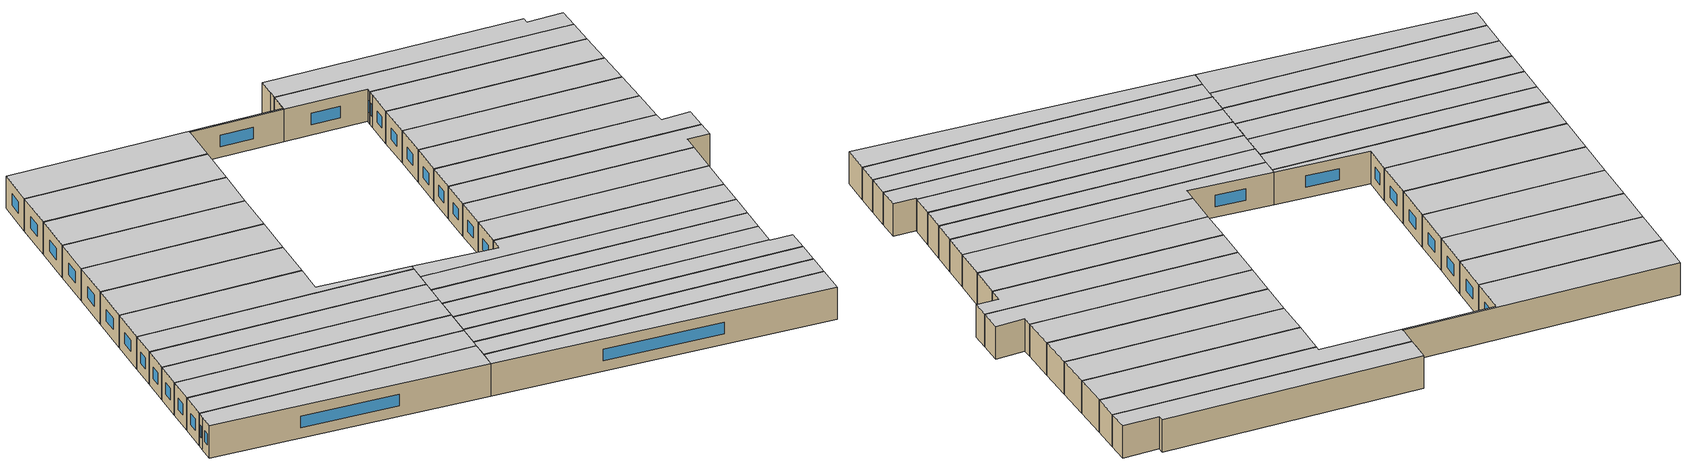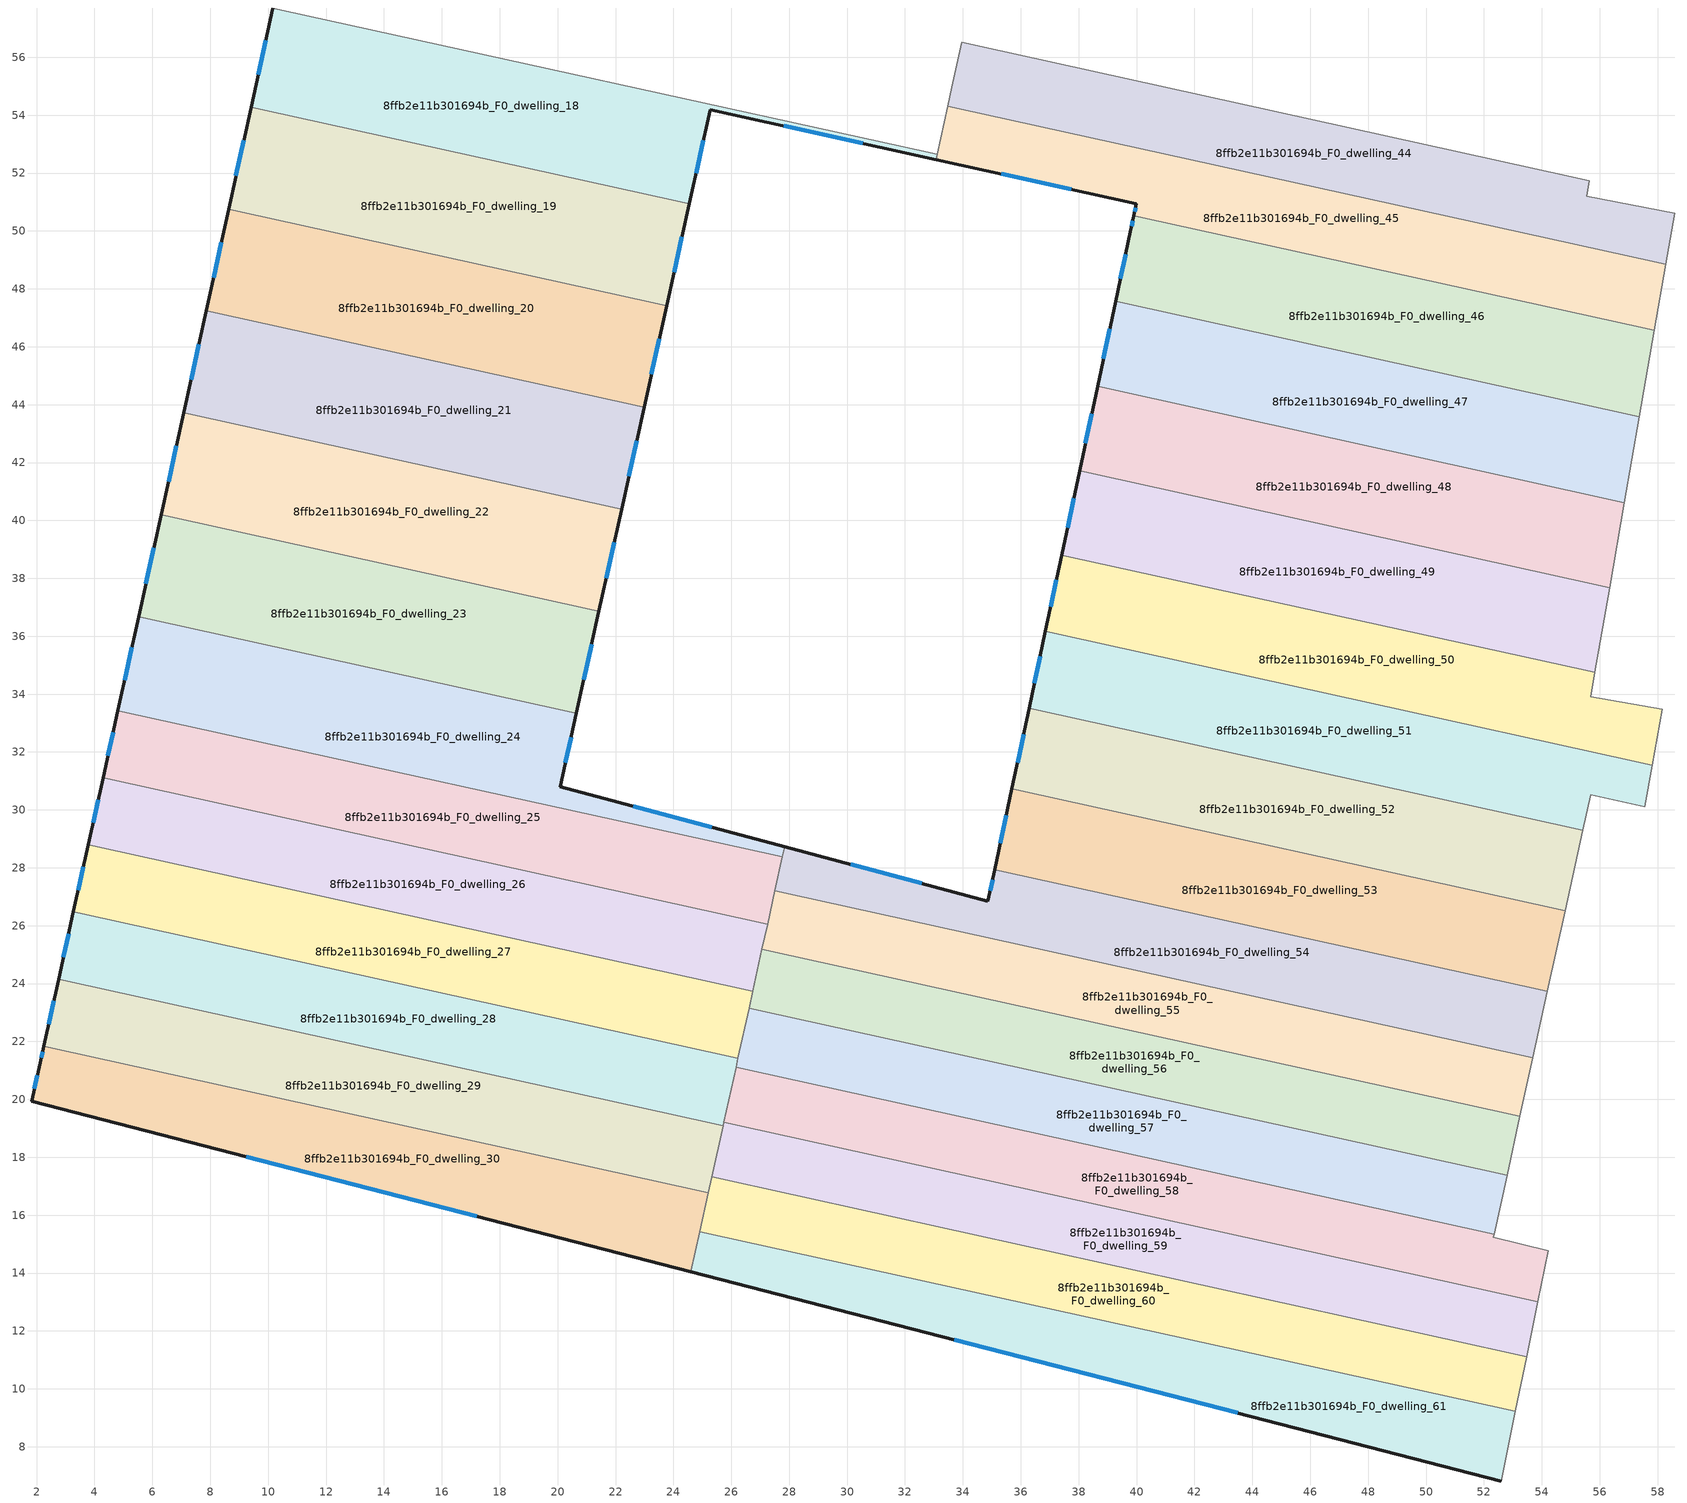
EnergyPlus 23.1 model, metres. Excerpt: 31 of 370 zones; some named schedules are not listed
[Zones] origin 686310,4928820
8ffb2e11b301694b_F0_dwelling_18
 floor ground (EU_floor_Construction): 33.11,52.65 33.07,52.47 25.27,54.2 24.55,50.94 9.41,54.28 10.17,57.7 z0
 wall outside (EU_wall_Construction): 24.55,50.94 25.27,54.2 33.07,52.47 / 10.17,57.7 9.41,54.28 z0:3
 wall to 8ffb2e11b301694b_F0_dwelling_19 (EU_wall_Construction): 9.41,54.28 24.55,50.94 z0:3
 wall to 8ffb2e11b301694b_F0_dwelling_17 (EU_wall_Construction): 33.11,52.65 10.17,57.7 z0:3
 wall to 8ffb2e11b301694b_F0_dwelling_45 (EU_wall_Construction): 33.07,52.47 33.11,52.65 z0:3
 window (EU_Window_Construction): 27.81,53.63 30.53,53.03 / 24.78,52 25.03,53.14 / 9.92,56.59 9.66,55.39 z0.98:2.02
 ceiling to 8ffb2e11b301694b_F1_dwelling_18 (EU_floor_Construction): 33.07,52.47 33.11,52.65 10.17,57.7 9.41,54.28 24.55,50.94 25.27,54.2 z3
8ffb2e11b301694b_F0_dwelling_19
 floor ground (EU_floor_Construction): 24.55,50.94 23.77,47.42 8.64,50.76 9.41,54.28 z0
 wall outside (EU_wall_Construction): 9.41,54.28 8.64,50.76 / 23.77,47.42 24.55,50.94 z0:3
 wall to 8ffb2e11b301694b_F0_dwelling_20 (EU_wall_Construction): 8.64,50.76 23.77,47.42 z0:3
 window (EU_Window_Construction): 9.16,53.13 8.89,51.9 / 24.02,48.57 24.29,49.8 z0.98:2.02
 ceiling to 8ffb2e11b301694b_F1_dwelling_19 (EU_floor_Construction): 23.77,47.42 24.55,50.94 9.41,54.28 8.64,50.76 z3
8ffb2e11b301694b_F0_dwelling_20
 floor ground (EU_floor_Construction): 23.77,47.42 22.99,43.9 7.86,47.24 8.64,50.76 z0
 wall outside (EU_wall_Construction): 8.64,50.76 7.86,47.24 / 22.99,43.9 23.77,47.42 z0:3
 wall to 8ffb2e11b301694b_F0_dwelling_21 (EU_wall_Construction): 7.86,47.24 22.99,43.9 z0:3
 window (EU_Window_Construction): 8.38,49.61 8.11,48.38 / 23.24,45.05 23.51,46.28 z0.98:2.02
 ceiling to 8ffb2e11b301694b_F1_dwelling_20 (EU_floor_Construction): 22.99,43.9 23.77,47.42 8.64,50.76 7.86,47.24 z3
8ffb2e11b301694b_F0_dwelling_21
 floor ground (EU_floor_Construction): 22.99,43.9 22.21,40.38 7.08,43.72 7.86,47.24 z0
 wall outside (EU_wall_Construction): 7.86,47.24 7.08,43.72 / 22.21,40.38 22.99,43.9 z0:3
 wall to 8ffb2e11b301694b_F0_dwelling_22 (EU_wall_Construction): 7.08,43.72 22.21,40.38 z0:3
 window (EU_Window_Construction): 7.61,46.09 7.34,44.86 / 22.46,41.53 22.73,42.76 z0.98:2.02
 ceiling to 8ffb2e11b301694b_F1_dwelling_21 (EU_floor_Construction): 22.21,40.38 22.99,43.9 7.86,47.24 7.08,43.72 z3
8ffb2e11b301694b_F0_dwelling_22
 floor ground (EU_floor_Construction): 22.21,40.38 21.43,36.86 6.31,40.2 7.08,43.72 z0
 wall outside (EU_wall_Construction): 21.43,36.86 22.21,40.38 / 7.08,43.72 6.31,40.2 z0:3
 wall to 8ffb2e11b301694b_F0_dwelling_23 (EU_wall_Construction): 6.31,40.2 21.43,36.86 z0:3
 window (EU_Window_Construction): 21.68,38.01 21.95,39.24 / 6.83,42.57 6.56,41.34 z0.98:2.02
 ceiling to 8ffb2e11b301694b_F1_dwelling_22 (EU_floor_Construction): 21.43,36.86 22.21,40.38 7.08,43.72 6.31,40.2 z3
8ffb2e11b301694b_F0_dwelling_23
 floor ground (EU_floor_Construction): 21.43,36.86 20.65,33.34 5.53,36.67 6.31,40.2 z0
 wall outside (EU_wall_Construction): 6.31,40.2 5.53,36.67 / 20.65,33.34 21.43,36.86 z0:3
 wall to 8ffb2e11b301694b_F0_dwelling_24 (EU_wall_Construction): 5.53,36.67 20.65,33.34 z0:3
 window (EU_Window_Construction): 6.05,39.05 5.78,37.82 / 20.9,34.49 21.18,35.72 z0.98:2.02
 ceiling to 8ffb2e11b301694b_F1_dwelling_23 (EU_floor_Construction): 20.65,33.34 21.43,36.86 6.31,40.2 5.53,36.67 z3
8ffb2e11b301694b_F0_dwelling_24
 floor ground (EU_floor_Construction): 20.65,33.34 20.09,30.81 27.84,28.73 27.76,28.37 4.81,33.43 5.53,36.67 z0
 wall outside (EU_wall_Construction): 27.84,28.73 20.09,30.81 20.65,33.34 / 5.53,36.67 4.81,33.43 z0:3
 wall to 8ffb2e11b301694b_F0_dwelling_25 (EU_wall_Construction): 4.81,33.43 27.76,28.37 z0:3
 wall to 8ffb2e11b301694b_F0_dwelling_54 (EU_wall_Construction): 27.76,28.37 27.84,28.73 z0:3
 window (EU_Window_Construction): 25.32,29.4 22.61,30.13 / 5.29,35.62 5.04,34.49 / 20.27,31.63 20.47,32.52 z0.98:2.02
 ceiling to 8ffb2e11b301694b_F1_dwelling_24 (EU_floor_Construction): 27.76,28.37 27.84,28.73 20.09,30.81 20.65,33.34 5.53,36.67 4.81,33.43 z3
8ffb2e11b301694b_F0_dwelling_25
 floor ground (EU_floor_Construction): 27.76,28.37 27.25,26.05 4.3,31.11 4.81,33.43 z0
 wall outside (EU_wall_Construction): 4.81,33.43 4.3,31.11 z0:3
 wall to 8ffb2e11b301694b_F0_dwelling_26 (EU_wall_Construction): 4.3,31.11 27.25,26.05 z0:3
 wall to 8ffb2e11b301694b_F0_dwelling_55 (EU_wall_Construction): 27.25,26.05 27.51,27.21 z0:3
 wall to 8ffb2e11b301694b_F0_dwelling_54 (EU_wall_Construction): 27.51,27.21 27.76,28.37 z0:3
 window (EU_Window_Construction): 4.64,32.68 4.46,31.87 z0.98:2.02
 ceiling to 8ffb2e11b301694b_F1_dwelling_25 (EU_floor_Construction): 27.25,26.05 27.76,28.37 4.81,33.43 4.3,31.11 z3
8ffb2e11b301694b_F0_dwelling_26
 floor ground (EU_floor_Construction): 27.25,26.05 26.74,23.73 3.78,28.79 4.3,31.11 z0
 wall outside (EU_wall_Construction): 4.3,31.11 3.78,28.79 z0:3
 wall to 8ffb2e11b301694b_F0_dwelling_27 (EU_wall_Construction): 3.78,28.79 26.74,23.73 z0:3
 wall to 8ffb2e11b301694b_F0_dwelling_56 (EU_wall_Construction): 26.74,23.73 27.06,25.18 z0:3
 wall to 8ffb2e11b301694b_F0_dwelling_55 (EU_wall_Construction): 27.06,25.18 27.25,26.05 z0:3
 window (EU_Window_Construction): 4.13,30.36 3.95,29.55 z0.98:2.02
 ceiling to 8ffb2e11b301694b_F1_dwelling_26 (EU_floor_Construction): 26.74,23.73 27.25,26.05 4.3,31.11 3.78,28.79 z3
8ffb2e11b301694b_F0_dwelling_27
 floor ground (EU_floor_Construction): 26.74,23.73 26.23,21.42 3.27,26.47 3.78,28.79 z0
 wall outside (EU_wall_Construction): 3.78,28.79 3.27,26.47 z0:3
 wall to 8ffb2e11b301694b_F0_dwelling_28 (EU_wall_Construction): 3.27,26.47 26.23,21.42 z0:3
 wall to 8ffb2e11b301694b_F0_dwelling_57 (EU_wall_Construction): 26.23,21.42 26.61,23.15 z0:3
 wall to 8ffb2e11b301694b_F0_dwelling_56 (EU_wall_Construction): 26.61,23.15 26.74,23.73 z0:3
 window (EU_Window_Construction): 3.62,28.04 3.44,27.23 z0.98:2.02
 ceiling to 8ffb2e11b301694b_F1_dwelling_27 (EU_floor_Construction): 26.23,21.42 26.74,23.73 3.78,28.79 3.27,26.47 z3
8ffb2e11b301694b_F0_dwelling_28
 floor ground (EU_floor_Construction): 26.23,21.42 25.72,19.1 2.76,24.15 3.27,26.47 z0
 wall outside (EU_wall_Construction): 3.27,26.47 2.76,24.15 z0:3
 wall to 8ffb2e11b301694b_F0_dwelling_29 (EU_wall_Construction): 2.76,24.15 25.72,19.1 z0:3
 wall to 8ffb2e11b301694b_F0_dwelling_58 (EU_wall_Construction): 25.74,19.21 26.16,21.11 z0:3
 wall to 8ffb2e11b301694b_F0_dwelling_57 (EU_wall_Construction): 26.16,21.11 26.23,21.41 z0:3
 wall to 8ffb2e11b301694b_F0_dwelling_59 (EU_wall_Construction): 25.72,19.1 25.74,19.21 z0:3
 window (EU_Window_Construction): 3.11,25.72 2.93,24.91 z0.98:2.02
 ceiling to 8ffb2e11b301694b_F1_dwelling_28 (EU_floor_Construction): 25.72,19.1 26.23,21.42 3.27,26.47 2.76,24.15 z3
8ffb2e11b301694b_F0_dwelling_29
 floor ground (EU_floor_Construction): 25.72,19.1 25.21,16.78 2.25,21.83 2.76,24.15 z0
 wall outside (EU_wall_Construction): 2.76,24.15 2.25,21.83 z0:3
 wall to 8ffb2e11b301694b_F0_dwelling_30 (EU_wall_Construction): 2.25,21.83 25.21,16.78 z0:3
 wall to 8ffb2e11b301694b_F0_dwelling_59 (EU_wall_Construction): 25.33,17.32 25.72,19.1 z0:3
 wall to 8ffb2e11b301694b_F0_dwelling_60 (EU_wall_Construction): 25.21,16.78 25.33,17.32 z0:3
 window (EU_Window_Construction): 2.6,23.4 2.42,22.59 z0.98:2.02
 ceiling to 8ffb2e11b301694b_F1_dwelling_29 (EU_floor_Construction): 25.21,16.78 25.72,19.1 2.76,24.15 2.25,21.83 z3
8ffb2e11b301694b_F0_dwelling_30
 floor ground (EU_floor_Construction): 25.21,16.78 24.61,14.04 1.83,19.93 2.13,21.26 2.25,21.83 z0
 wall outside (EU_wall_Construction): 2.25,21.83 2.13,21.26 1.83,19.93 24.61,14.04 z0:3
 wall to 8ffb2e11b301694b_F0_dwelling_61 (EU_wall_Construction): 24.61,14.04 24.91,15.43 z0:3
 wall to 8ffb2e11b301694b_F0_dwelling_60 (EU_wall_Construction): 24.91,15.43 25.21,16.78 z0:3
 window (EU_Window_Construction): 9.24,18.01 17.2,15.96 / 2.03,20.82 1.93,20.36 / 2.21,21.65 2.17,21.44 z0.98:2.02
 ceiling to 8ffb2e11b301694b_F1_dwelling_30 (EU_floor_Construction): 24.61,14.04 25.21,16.78 2.25,21.83 2.13,21.26 1.83,19.93 z3
8ffb2e11b301694b_F0_dwelling_44
 floor ground (EU_floor_Construction): 55.65,51.74 55.55,51.21 58.6,50.62 58.29,48.84 33.48,54.31 33.96,56.52 z0
 wall adiabatic (EU_wall_Construction): 58.29,48.84 58.6,50.62 55.55,51.21 55.65,51.74 z0:3
 wall to 8ffb2e11b301694b_F0_dwelling_45 (EU_wall_Construction): 33.48,54.31 58.29,48.84 z0:3
 wall to 8ffb2e11b301694b_F0_dwelling_43 (EU_wall_Construction): 55.65,51.74 33.96,56.52 z0:3
 wall to 8ffb2e11b301694b_F0_dwelling_16 (EU_wall_Construction): 33.96,56.52 33.62,54.97 z0:3
 wall to 8ffb2e11b301694b_F0_dwelling_17 (EU_wall_Construction): 33.62,54.97 33.48,54.31 z0:3
 ceiling to 8ffb2e11b301694b_F1_dwelling_44 (EU_floor_Construction): 58.29,48.84 58.6,50.62 55.55,51.21 55.65,51.74 33.96,56.52 33.48,54.31 z3
8ffb2e11b301694b_F0_dwelling_45
 floor ground (EU_floor_Construction): 58.29,48.84 57.89,46.56 39.91,50.53 40,50.93 33.07,52.47 33.48,54.31 z0
 wall outside (EU_wall_Construction): 33.07,52.47 40,50.93 39.91,50.53 z0:3
 wall adiabatic (EU_wall_Construction): 57.89,46.56 58.29,48.84 z0:3
 wall to 8ffb2e11b301694b_F0_dwelling_46 (EU_wall_Construction): 39.91,50.53 57.89,46.56 z0:3
 wall to 8ffb2e11b301694b_F0_dwelling_17 (EU_wall_Construction): 33.48,54.31 33.11,52.65 z0:3
 window (EU_Window_Construction): 39.97,50.8 39.94,50.66 / 35.32,51.97 37.75,51.43 z0.98:2.02
 ceiling to 8ffb2e11b301694b_F1_dwelling_45 (EU_floor_Construction): 57.89,46.56 58.29,48.84 33.48,54.31 33.07,52.47 40,50.93 39.91,50.53 z3
8ffb2e11b301694b_F0_dwelling_46
 floor ground (EU_floor_Construction): 57.89,46.56 57.37,43.58 39.28,47.57 39.79,49.97 39.91,50.53 z0
 wall outside (EU_wall_Construction): 39.91,50.53 39.79,49.97 39.28,47.57 z0:3
 wall adiabatic (EU_wall_Construction): 57.37,43.58 57.89,46.56 z0:3
 wall to 8ffb2e11b301694b_F0_dwelling_47 (EU_wall_Construction): 39.28,47.57 57.37,43.58 z0:3
 window (EU_Window_Construction): 39.62,49.19 39.44,48.35 / 39.87,50.35 39.83,50.15 z0.98:2.02
 ceiling to 8ffb2e11b301694b_F1_dwelling_46 (EU_floor_Construction): 57.37,43.58 57.89,46.56 39.91,50.53 39.79,49.97 39.28,47.57 z3
8ffb2e11b301694b_F0_dwelling_47
 floor ground (EU_floor_Construction): 57.37,43.58 56.86,40.62 38.65,44.63 39.28,47.57 z0
 wall outside (EU_wall_Construction): 39.28,47.57 38.65,44.63 z0:3
 wall to 8ffb2e11b301694b_F0_dwelling_48 (EU_wall_Construction): 38.65,44.63 56.86,40.62 z0:3
 wall adiabatic (EU_wall_Construction): 56.86,40.62 57.37,43.58 z0:3
 window (EU_Window_Construction): 39.07,46.61 38.86,45.59 z0.98:2.02
 ceiling to 8ffb2e11b301694b_F1_dwelling_47 (EU_floor_Construction): 56.86,40.62 57.37,43.58 39.28,47.57 38.65,44.63 z3
8ffb2e11b301694b_F0_dwelling_48
 floor ground (EU_floor_Construction): 56.86,40.62 56.34,37.67 38.03,41.71 38.65,44.63 z0
 wall outside (EU_wall_Construction): 38.65,44.63 38.03,41.71 z0:3
 wall adiabatic (EU_wall_Construction): 56.34,37.67 56.86,40.62 z0:3
 wall to 8ffb2e11b301694b_F0_dwelling_49 (EU_wall_Construction): 38.03,41.71 56.34,37.67 z0:3
 window (EU_Window_Construction): 38.45,43.68 38.23,42.66 z0.98:2.02
 ceiling to 8ffb2e11b301694b_F1_dwelling_48 (EU_floor_Construction): 56.34,37.67 56.86,40.62 38.65,44.63 38.03,41.71 z3
8ffb2e11b301694b_F0_dwelling_49
 floor ground (EU_floor_Construction): 56.34,37.67 55.83,34.75 37.41,38.8 38.03,41.71 z0
 wall outside (EU_wall_Construction): 38.03,41.71 37.41,38.8 z0:3
 wall to 8ffb2e11b301694b_F0_dwelling_50 (EU_wall_Construction): 37.41,38.8 55.83,34.75 z0:3
 wall adiabatic (EU_wall_Construction): 55.83,34.75 56.34,37.67 z0:3
 window (EU_Window_Construction): 37.83,40.76 37.61,39.75 z0.98:2.02
 ceiling to 8ffb2e11b301694b_F1_dwelling_49 (EU_floor_Construction): 55.83,34.75 56.34,37.67 38.03,41.71 37.41,38.8 z3
8ffb2e11b301694b_F0_dwelling_50
 floor ground (EU_floor_Construction): 55.83,34.75 55.69,33.92 58.16,33.49 57.81,31.55 36.85,36.17 37.41,38.8 z0
 wall outside (EU_wall_Construction): 37.41,38.8 36.85,36.17 z0:3
 wall adiabatic (EU_wall_Construction): 57.81,31.55 58.16,33.49 55.69,33.92 55.83,34.75 z0:3
 wall to 8ffb2e11b301694b_F0_dwelling_51 (EU_wall_Construction): 36.85,36.17 57.81,31.55 z0:3
 window (EU_Window_Construction): 37.23,37.95 37.03,37.02 z0.98:2.02
 ceiling to 8ffb2e11b301694b_F1_dwelling_50 (EU_floor_Construction): 57.81,31.55 58.16,33.49 55.69,33.92 55.83,34.75 37.41,38.8 36.85,36.17 z3
8ffb2e11b301694b_F0_dwelling_51
 floor ground (EU_floor_Construction): 57.81,31.55 57.56,30.11 55.69,30.51 55.42,29.3 36.29,33.52 36.85,36.17 z0
 wall outside (EU_wall_Construction): 36.85,36.17 36.29,33.52 z0:3
 wall adiabatic (EU_wall_Construction): 55.42,29.3 55.69,30.51 57.56,30.11 57.81,31.55 z0:3
 wall to 8ffb2e11b301694b_F0_dwelling_52 (EU_wall_Construction): 36.29,33.52 55.42,29.3 z0:3
 window (EU_Window_Construction): 36.67,35.3 36.47,34.38 z0.98:2.02
 ceiling to 8ffb2e11b301694b_F1_dwelling_51 (EU_floor_Construction): 57.56,30.11 57.81,31.55 36.85,36.17 36.29,33.52 55.42,29.3 55.69,30.51 z3
8ffb2e11b301694b_F0_dwelling_52
 floor ground (EU_floor_Construction): 55.42,29.3 54.81,26.52 35.69,30.73 36.29,33.52 z0
 wall outside (EU_wall_Construction): 36.29,33.52 35.69,30.73 z0:3
 wall adiabatic (EU_wall_Construction): 54.81,26.52 55.42,29.3 z0:3
 wall to 8ffb2e11b301694b_F0_dwelling_53 (EU_wall_Construction): 35.69,30.73 54.81,26.52 z0:3
 window (EU_Window_Construction): 36.09,32.61 35.89,31.64 z0.98:2.02
 ceiling to 8ffb2e11b301694b_F1_dwelling_52 (EU_floor_Construction): 54.81,26.52 55.42,29.3 36.29,33.52 35.69,30.73 z3
8ffb2e11b301694b_F0_dwelling_53
 floor ground (EU_floor_Construction): 54.81,26.52 54.19,23.73 35.1,27.94 35.69,30.73 z0
 wall outside (EU_wall_Construction): 35.69,30.73 35.1,27.94 z0:3
 wall adiabatic (EU_wall_Construction): 54.19,23.73 54.81,26.52 z0:3
 wall to 8ffb2e11b301694b_F0_dwelling_54 (EU_wall_Construction): 35.1,27.94 54.19,23.73 z0:3
 window (EU_Window_Construction): 35.5,29.82 35.29,28.84 z0.98:2.02
 ceiling to 8ffb2e11b301694b_F1_dwelling_53 (EU_floor_Construction): 54.19,23.73 54.81,26.52 35.69,30.73 35.1,27.94 z3
8ffb2e11b301694b_F0_dwelling_54
 floor ground (EU_floor_Construction): 54.19,23.73 53.69,21.44 27.51,27.21 27.84,28.73 34.87,26.85 35.1,27.94 z0
 wall outside (EU_wall_Construction): 35.1,27.94 34.87,26.85 27.84,28.73 z0:3
 wall adiabatic (EU_wall_Construction): 53.69,21.44 54.19,23.73 z0:3
 wall to 8ffb2e11b301694b_F0_dwelling_55 (EU_wall_Construction): 27.51,27.21 53.69,21.44 z0:3
 window (EU_Window_Construction): 32.58,27.46 30.13,28.12 / 35.02,27.58 34.94,27.2 z0.98:2.02
 ceiling to 8ffb2e11b301694b_F1_dwelling_54 (EU_floor_Construction): 53.69,21.44 54.19,23.73 35.1,27.94 34.87,26.85 27.84,28.73 27.51,27.21 z3
8ffb2e11b301694b_F0_dwelling_55
 floor ground (EU_floor_Construction): 53.69,21.44 53.24,19.41 27.06,25.18 27.51,27.21 z0
 wall adiabatic (EU_wall_Construction): 53.24,19.41 53.69,21.44 z0:3
 wall to 8ffb2e11b301694b_F0_dwelling_56 (EU_wall_Construction): 27.06,25.18 53.24,19.41 z0:3
 ceiling to 8ffb2e11b301694b_F1_dwelling_55 (EU_floor_Construction): 53.24,19.41 53.69,21.44 27.51,27.21 27.06,25.18 z3
8ffb2e11b301694b_F0_dwelling_56
 floor ground (EU_floor_Construction): 53.24,19.41 52.8,17.38 26.61,23.15 27.06,25.18 z0
 wall adiabatic (EU_wall_Construction): 52.8,17.38 53.24,19.41 z0:3
 wall to 8ffb2e11b301694b_F0_dwelling_57 (EU_wall_Construction): 26.61,23.15 52.8,17.38 z0:3
 ceiling to 8ffb2e11b301694b_F1_dwelling_56 (EU_floor_Construction): 52.8,17.38 53.24,19.41 27.06,25.18 26.61,23.15 z3
8ffb2e11b301694b_F0_dwelling_57
 floor ground (EU_floor_Construction): 52.8,17.38 52.35,15.34 26.16,21.11 26.61,23.15 z0
 wall adiabatic (EU_wall_Construction): 52.35,15.34 52.8,17.38 z0:3
 wall to 8ffb2e11b301694b_F0_dwelling_58 (EU_wall_Construction): 26.16,21.11 52.35,15.34 z0:3
 ceiling to 8ffb2e11b301694b_F1_dwelling_57 (EU_floor_Construction): 52.35,15.34 52.8,17.38 26.61,23.15 26.16,21.11 z3
8ffb2e11b301694b_F0_dwelling_58
 floor ground (EU_floor_Construction): 52.35,15.34 52.33,15.24 54.23,14.78 53.87,13.01 25.74,19.21 26.16,21.11 z0
 wall to 8ffb2e11b301694b_F0_dwelling_59 (EU_wall_Construction): 25.74,19.21 53.87,13.01 z0:3
 wall adiabatic (EU_wall_Construction): 53.87,13.01 54.23,14.78 52.33,15.24 52.35,15.34 z0:3
 ceiling to 8ffb2e11b301694b_F1_dwelling_58 (EU_floor_Construction): 53.87,13.01 54.23,14.78 52.33,15.24 52.35,15.34 26.16,21.11 25.74,19.21 z3
8ffb2e11b301694b_F0_dwelling_59
 floor ground (EU_floor_Construction): 53.87,13.01 53.48,11.12 25.33,17.32 25.74,19.21 z0
 wall adiabatic (EU_wall_Construction): 53.48,11.12 53.87,13.01 z0:3
 wall to 8ffb2e11b301694b_F0_dwelling_60 (EU_wall_Construction): 25.33,17.32 53.48,11.12 z0:3
 ceiling to 8ffb2e11b301694b_F1_dwelling_59 (EU_floor_Construction): 53.48,11.12 53.87,13.01 25.74,19.21 25.33,17.32 z3
8ffb2e11b301694b_F0_dwelling_60
 floor ground (EU_floor_Construction): 53.48,11.12 53.09,9.22 24.91,15.43 25.33,17.32 z0
 wall adiabatic (EU_wall_Construction): 53.09,9.22 53.48,11.12 z0:3
 wall to 8ffb2e11b301694b_F0_dwelling_61 (EU_wall_Construction): 24.91,15.43 53.09,9.22 z0:3
 ceiling to 8ffb2e11b301694b_F1_dwelling_60 (EU_floor_Construction): 53.09,9.22 53.48,11.12 25.33,17.32 24.91,15.43 z3
8ffb2e11b301694b_F0_dwelling_61
 floor ground (EU_floor_Construction): 53.09,9.22 52.6,6.82 24.61,14.04 24.91,15.43 z0
 wall outside (EU_wall_Construction): 24.61,14.04 52.6,6.82 z0:3
 wall adiabatic (EU_wall_Construction): 52.6,6.82 53.09,9.22 z0:3
 window (EU_Window_Construction): 33.71,11.69 43.49,9.17 z0.98:2.02
 ceiling to 8ffb2e11b301694b_F1_dwelling_61 (EU_floor_Construction): 52.6,6.82 53.09,9.22 24.91,15.43 24.61,14.04 z3
[Building]
EU S2 Campaign: North Axis=0; Terrain=City; Solar Distribution=FullExterior
[Site:Location]
Bologna: Latitude=44.5; Longitude=11.25; Time Zone=1; Elevation=37
[SizingPeriod:WeatherFileDays]
AnnualSizingPeriod: Begin Month=1; Begin Day of Month=1; End Month=12; End Day of Month=31; Day of Week for Start Day=Monday; Use Weather File Daylight Saving Period=No; Use Weather File Rain and Snow Indicators=No
[MATERIAL]
EU_InternalMass_Material: Roughness=MediumRough; Thickness=0.1; Conductivity=1; Density=1800; Specific Heat=900; Thermal Absorptance=0.9; Solar Absorptance=0.7; Visible Absorptance=0.7
[MATERIAL:NOMASS] Roughness=MediumRough; Thermal Absorptance=0.9; Solar Absorptance=0.7; Visible Absorptance=0.7
Name | Thermal Resistance
EU_wall_NoMass | 0.905828
EU_floor_NoMass | 0.67114
[WINDOWMATERIAL:SIMPLEGLAZINGSYSTEM]
EU_Window_SimpleGlazing: UFactor=4.52486; Solar Heat Gain Coefficient=0.85; Visible Transmittance=0.85
[CONSTRUCTION]
EU_wall_Construction: EU_wall_NoMass
EU_floor_Construction: EU_floor_NoMass
EU_Window_Construction: EU_Window_SimpleGlazing
EU_InternalMass_Construction: EU_InternalMass_Material
[ZONE] Type=1; Multiplier=1; Ceiling Height=autocalculate; Floor Area=autocalculate; Part of Total Floor Area=Yes
Name | Volume
8ffb2e11b301694b_F0_dwelling_18 | 167.474
8ffb2e11b301694b_F0_dwelling_19; 8ffb2e11b301694b_F0_dwelling_20 | 167.52
8ffb2e11b301694b_F0_dwelling_21 | 167.466
8ffb2e11b301694b_F0_dwelling_22; 8ffb2e11b301694b_F0_dwelling_52 | 167.509
8ffb2e11b301694b_F0_dwelling_23 | 167.51
8ffb2e11b301694b_F0_dwelling_24 | 167.495
8ffb2e11b301694b_F0_dwelling_25 | 167.467
8ffb2e11b301694b_F0_dwelling_26; 8ffb2e11b301694b_F0_dwelling_55 | 167.484
8ffb2e11b301694b_F0_dwelling_27 | 167.485
8ffb2e11b301694b_F0_dwelling_28 | 167.481
8ffb2e11b301694b_F0_dwelling_29 | 167.54
8ffb2e11b301694b_F0_dwelling_30 | 167.47
8ffb2e11b301694b_F0_dwelling_44 | 167.462
8ffb2e11b301694b_F0_dwelling_45 | 167.483
8ffb2e11b301694b_F0_dwelling_46 | 167.498
8ffb2e11b301694b_F0_dwelling_47 | 167.501
8ffb2e11b301694b_F0_dwelling_48 | 167.487
8ffb2e11b301694b_F0_dwelling_49; 8ffb2e11b301694b_F0_dwelling_54 | 167.476
8ffb2e11b301694b_F0_dwelling_50 | 167.49
8ffb2e11b301694b_F0_dwelling_51 | 167.499
8ffb2e11b301694b_F0_dwelling_53 | 167.497
8ffb2e11b301694b_F0_dwelling_56 | 167.451
8ffb2e11b301694b_F0_dwelling_57 | 167.536
8ffb2e11b301694b_F0_dwelling_58 | 167.452
8ffb2e11b301694b_F0_dwelling_59 | 167.533
8ffb2e11b301694b_F0_dwelling_60 | 167.469
8ffb2e11b301694b_F0_dwelling_61 | 167.482
[INTERNALMASS] Construction=EU_InternalMass_Construction
Name | Zone or ZoneList | Surface Area
8ffb2e11b301694b_F0_dwelling_18_EU_InternalMass | 8ffb2e11b301694b_F0_dwelling_18 | 55.8243
8ffb2e11b301694b_F0_dwelling_19_EU_InternalMass | 8ffb2e11b301694b_F0_dwelling_19 | 55.8398
8ffb2e11b301694b_F0_dwelling_20_EU_InternalMass | 8ffb2e11b301694b_F0_dwelling_20 | 55.84
8ffb2e11b301694b_F0_dwelling_21_EU_InternalMass | 8ffb2e11b301694b_F0_dwelling_21 | 55.822
8ffb2e11b301694b_F0_dwelling_22_EU_InternalMass | 8ffb2e11b301694b_F0_dwelling_22 | 55.836
8ffb2e11b301694b_F0_dwelling_23_EU_InternalMass | 8ffb2e11b301694b_F0_dwelling_23 | 55.8365
8ffb2e11b301694b_F0_dwelling_24_EU_InternalMass | 8ffb2e11b301694b_F0_dwelling_24 | 55.8316
8ffb2e11b301694b_F0_dwelling_25_EU_InternalMass | 8ffb2e11b301694b_F0_dwelling_25 | 55.8223
8ffb2e11b301694b_F0_dwelling_26_EU_InternalMass | 8ffb2e11b301694b_F0_dwelling_26 | 55.8275
8ffb2e11b301694b_F0_dwelling_27_EU_InternalMass | 8ffb2e11b301694b_F0_dwelling_27 | 55.8292
8ffb2e11b301694b_F0_dwelling_28_EU_InternalMass | 8ffb2e11b301694b_F0_dwelling_28 | 55.8272
8ffb2e11b301694b_F0_dwelling_29_EU_InternalMass | 8ffb2e11b301694b_F0_dwelling_29 | 55.8464
8ffb2e11b301694b_F0_dwelling_30_EU_InternalMass | 8ffb2e11b301694b_F0_dwelling_30 | 55.8235
8ffb2e11b301694b_F0_dwelling_44_EU_InternalMass | 8ffb2e11b301694b_F0_dwelling_44 | 55.8208
8ffb2e11b301694b_F0_dwelling_45_EU_InternalMass | 8ffb2e11b301694b_F0_dwelling_45 | 55.8278
8ffb2e11b301694b_F0_dwelling_46_EU_InternalMass | 8ffb2e11b301694b_F0_dwelling_46 | 55.8327
8ffb2e11b301694b_F0_dwelling_47_EU_InternalMass | 8ffb2e11b301694b_F0_dwelling_47 | 55.8337
8ffb2e11b301694b_F0_dwelling_48_EU_InternalMass | 8ffb2e11b301694b_F0_dwelling_48 | 55.8293
8ffb2e11b301694b_F0_dwelling_49_EU_InternalMass | 8ffb2e11b301694b_F0_dwelling_49 | 55.8254
8ffb2e11b301694b_F0_dwelling_50_EU_InternalMass | 8ffb2e11b301694b_F0_dwelling_50 | 55.8299
8ffb2e11b301694b_F0_dwelling_51_EU_InternalMass | 8ffb2e11b301694b_F0_dwelling_51 | 55.8324
8ffb2e11b301694b_F0_dwelling_52_EU_InternalMass | 8ffb2e11b301694b_F0_dwelling_52 | 55.8368
8ffb2e11b301694b_F0_dwelling_53_EU_InternalMass | 8ffb2e11b301694b_F0_dwelling_53 | 55.8324
8ffb2e11b301694b_F0_dwelling_54_EU_InternalMass | 8ffb2e11b301694b_F0_dwelling_54 | 55.8251
8ffb2e11b301694b_F0_dwelling_55_EU_InternalMass | 8ffb2e11b301694b_F0_dwelling_55 | 55.828
8ffb2e11b301694b_F0_dwelling_56_EU_InternalMass | 8ffb2e11b301694b_F0_dwelling_56 | 55.8172
8ffb2e11b301694b_F0_dwelling_57_EU_InternalMass | 8ffb2e11b301694b_F0_dwelling_57 | 55.8454
8ffb2e11b301694b_F0_dwelling_58_EU_InternalMass | 8ffb2e11b301694b_F0_dwelling_58 | 55.8173
8ffb2e11b301694b_F0_dwelling_59_EU_InternalMass | 8ffb2e11b301694b_F0_dwelling_59 | 55.8445
8ffb2e11b301694b_F0_dwelling_60_EU_InternalMass | 8ffb2e11b301694b_F0_dwelling_60 | 55.8231
8ffb2e11b301694b_F0_dwelling_61_EU_InternalMass | 8ffb2e11b301694b_F0_dwelling_61 | 55.8272
[OTHEREQUIPMENT] Fuel Type=Electricity; Design Level Calculation Method=Watts/Area; Power per Zone Floor Area=1; Fraction Latent=0; Fraction Radiant=0; Fraction Lost=0; Carbon Dioxide Generation Rate=0; EndUse Subcategory=EU_Step8_InternalGains
Name | Zone or ZoneList or Space or SpaceList | Schedule
EU_Step8_InternalGain_8ffb2e11b301694b_F0_dwelling_18_f000 | 8ffb2e11b301694b_F0_dwelling_18 | EU_Step8_GainSchedule_8ffb2e11b301694b_F0_dwelling_18_f000
EU_Step8_InternalGain_8ffb2e11b301694b_F0_dwelling_19_f000 | 8ffb2e11b301694b_F0_dwelling_19 | EU_Step8_GainSchedule_8ffb2e11b301694b_F0_dwelling_19_f000
EU_Step8_InternalGain_8ffb2e11b301694b_F0_dwelling_20_f000 | 8ffb2e11b301694b_F0_dwelling_20 | EU_Step8_GainSchedule_8ffb2e11b301694b_F0_dwelling_20_f000
EU_Step8_InternalGain_8ffb2e11b301694b_F0_dwelling_21_f000 | 8ffb2e11b301694b_F0_dwelling_21 | EU_Step8_GainSchedule_8ffb2e11b301694b_F0_dwelling_21_f000
EU_Step8_InternalGain_8ffb2e11b301694b_F0_dwelling_22_f000 | 8ffb2e11b301694b_F0_dwelling_22 | EU_Step8_GainSchedule_8ffb2e11b301694b_F0_dwelling_22_f000
EU_Step8_InternalGain_8ffb2e11b301694b_F0_dwelling_23_f000 | 8ffb2e11b301694b_F0_dwelling_23 | EU_Step8_GainSchedule_8ffb2e11b301694b_F0_dwelling_23_f000
EU_Step8_InternalGain_8ffb2e11b301694b_F0_dwelling_24_f000 | 8ffb2e11b301694b_F0_dwelling_24 | EU_Step8_GainSchedule_8ffb2e11b301694b_F0_dwelling_24_f000
EU_Step8_InternalGain_8ffb2e11b301694b_F0_dwelling_25_f000 | 8ffb2e11b301694b_F0_dwelling_25 | EU_Step8_GainSchedule_8ffb2e11b301694b_F0_dwelling_25_f000
EU_Step8_InternalGain_8ffb2e11b301694b_F0_dwelling_26_f000 | 8ffb2e11b301694b_F0_dwelling_26 | EU_Step8_GainSchedule_8ffb2e11b301694b_F0_dwelling_26_f000
EU_Step8_InternalGain_8ffb2e11b301694b_F0_dwelling_27_f000 | 8ffb2e11b301694b_F0_dwelling_27 | EU_Step8_GainSchedule_8ffb2e11b301694b_F0_dwelling_27_f000
EU_Step8_InternalGain_8ffb2e11b301694b_F0_dwelling_28_f000 | 8ffb2e11b301694b_F0_dwelling_28 | EU_Step8_GainSchedule_8ffb2e11b301694b_F0_dwelling_28_f000
EU_Step8_InternalGain_8ffb2e11b301694b_F0_dwelling_29_f000 | 8ffb2e11b301694b_F0_dwelling_29 | EU_Step8_GainSchedule_8ffb2e11b301694b_F0_dwelling_29_f000
EU_Step8_InternalGain_8ffb2e11b301694b_F0_dwelling_30_f000 | 8ffb2e11b301694b_F0_dwelling_30 | EU_Step8_GainSchedule_8ffb2e11b301694b_F0_dwelling_30_f000
EU_Step8_InternalGain_8ffb2e11b301694b_F0_dwelling_44_f000 | 8ffb2e11b301694b_F0_dwelling_44 | EU_Step8_GainSchedule_8ffb2e11b301694b_F0_dwelling_44_f000
EU_Step8_InternalGain_8ffb2e11b301694b_F0_dwelling_45_f000 | 8ffb2e11b301694b_F0_dwelling_45 | EU_Step8_GainSchedule_8ffb2e11b301694b_F0_dwelling_45_f000
EU_Step8_InternalGain_8ffb2e11b301694b_F0_dwelling_46_f000 | 8ffb2e11b301694b_F0_dwelling_46 | EU_Step8_GainSchedule_8ffb2e11b301694b_F0_dwelling_46_f000
EU_Step8_InternalGain_8ffb2e11b301694b_F0_dwelling_47_f000 | 8ffb2e11b301694b_F0_dwelling_47 | EU_Step8_GainSchedule_8ffb2e11b301694b_F0_dwelling_47_f000
EU_Step8_InternalGain_8ffb2e11b301694b_F0_dwelling_48_f000 | 8ffb2e11b301694b_F0_dwelling_48 | EU_Step8_GainSchedule_8ffb2e11b301694b_F0_dwelling_48_f000
EU_Step8_InternalGain_8ffb2e11b301694b_F0_dwelling_49_f000 | 8ffb2e11b301694b_F0_dwelling_49 | EU_Step8_GainSchedule_8ffb2e11b301694b_F0_dwelling_49_f000
EU_Step8_InternalGain_8ffb2e11b301694b_F0_dwelling_50_f000 | 8ffb2e11b301694b_F0_dwelling_50 | EU_Step8_GainSchedule_8ffb2e11b301694b_F0_dwelling_50_f000
EU_Step8_InternalGain_8ffb2e11b301694b_F0_dwelling_51_f000 | 8ffb2e11b301694b_F0_dwelling_51 | EU_Step8_GainSchedule_8ffb2e11b301694b_F0_dwelling_51_f000
EU_Step8_InternalGain_8ffb2e11b301694b_F0_dwelling_52_f000 | 8ffb2e11b301694b_F0_dwelling_52 | EU_Step8_GainSchedule_8ffb2e11b301694b_F0_dwelling_52_f000
EU_Step8_InternalGain_8ffb2e11b301694b_F0_dwelling_53_f000 | 8ffb2e11b301694b_F0_dwelling_53 | EU_Step8_GainSchedule_8ffb2e11b301694b_F0_dwelling_53_f000
EU_Step8_InternalGain_8ffb2e11b301694b_F0_dwelling_54_f000 | 8ffb2e11b301694b_F0_dwelling_54 | EU_Step8_GainSchedule_8ffb2e11b301694b_F0_dwelling_54_f000
EU_Step8_InternalGain_8ffb2e11b301694b_F0_dwelling_55_f000 | 8ffb2e11b301694b_F0_dwelling_55 | EU_Step8_GainSchedule_8ffb2e11b301694b_F0_dwelling_55_f000
EU_Step8_InternalGain_8ffb2e11b301694b_F0_dwelling_56_f000 | 8ffb2e11b301694b_F0_dwelling_56 | EU_Step8_GainSchedule_8ffb2e11b301694b_F0_dwelling_56_f000
EU_Step8_InternalGain_8ffb2e11b301694b_F0_dwelling_57_f000 | 8ffb2e11b301694b_F0_dwelling_57 | EU_Step8_GainSchedule_8ffb2e11b301694b_F0_dwelling_57_f000
EU_Step8_InternalGain_8ffb2e11b301694b_F0_dwelling_58_f000 | 8ffb2e11b301694b_F0_dwelling_58 | EU_Step8_GainSchedule_8ffb2e11b301694b_F0_dwelling_58_f000
EU_Step8_InternalGain_8ffb2e11b301694b_F0_dwelling_59_f000 | 8ffb2e11b301694b_F0_dwelling_59 | EU_Step8_GainSchedule_8ffb2e11b301694b_F0_dwelling_59_f000
EU_Step8_InternalGain_8ffb2e11b301694b_F0_dwelling_60_f000 | 8ffb2e11b301694b_F0_dwelling_60 | EU_Step8_GainSchedule_8ffb2e11b301694b_F0_dwelling_60_f000
EU_Step8_InternalGain_8ffb2e11b301694b_F0_dwelling_61_f000 | 8ffb2e11b301694b_F0_dwelling_61 | EU_Step8_GainSchedule_8ffb2e11b301694b_F0_dwelling_61_f000
[ZONEVENTILATION:DESIGNFLOWRATE] Schedule=EU_AlwaysOn; Design Flow Rate Calculation Method=AirChanges/Hour; Air Changes per Hour=0.73129; Ventilation Type=Natural; Fan Pressure Rise=0; Fan Total Efficiency=1; Constant Term Coefficient=1; Temperature Term Coefficient=0; Velocity Term Coefficient=0; Velocity Squared Term Coefficient=0; Minimum Indoor Temperature=-100; Maximum Indoor Temperature=100; Delta Temperature=-100; Minimum Outdoor Temperature=-100; Maximum Outdoor Temperature=100; Maximum Wind Speed=40
Name | Zone or ZoneList or Space or SpaceList
EU_ConstantAir_8ffb2e11b301694b_F0_dwelling_18 | 8ffb2e11b301694b_F0_dwelling_18
EU_ConstantAir_8ffb2e11b301694b_F0_dwelling_19 | 8ffb2e11b301694b_F0_dwelling_19
EU_ConstantAir_8ffb2e11b301694b_F0_dwelling_20 | 8ffb2e11b301694b_F0_dwelling_20
EU_ConstantAir_8ffb2e11b301694b_F0_dwelling_21 | 8ffb2e11b301694b_F0_dwelling_21
EU_ConstantAir_8ffb2e11b301694b_F0_dwelling_22 | 8ffb2e11b301694b_F0_dwelling_22
EU_ConstantAir_8ffb2e11b301694b_F0_dwelling_23 | 8ffb2e11b301694b_F0_dwelling_23
EU_ConstantAir_8ffb2e11b301694b_F0_dwelling_24 | 8ffb2e11b301694b_F0_dwelling_24
EU_ConstantAir_8ffb2e11b301694b_F0_dwelling_25 | 8ffb2e11b301694b_F0_dwelling_25
EU_ConstantAir_8ffb2e11b301694b_F0_dwelling_26 | 8ffb2e11b301694b_F0_dwelling_26
EU_ConstantAir_8ffb2e11b301694b_F0_dwelling_27 | 8ffb2e11b301694b_F0_dwelling_27
EU_ConstantAir_8ffb2e11b301694b_F0_dwelling_28 | 8ffb2e11b301694b_F0_dwelling_28
EU_ConstantAir_8ffb2e11b301694b_F0_dwelling_29 | 8ffb2e11b301694b_F0_dwelling_29
EU_ConstantAir_8ffb2e11b301694b_F0_dwelling_30 | 8ffb2e11b301694b_F0_dwelling_30
EU_ConstantAir_8ffb2e11b301694b_F0_dwelling_44 | 8ffb2e11b301694b_F0_dwelling_44
EU_ConstantAir_8ffb2e11b301694b_F0_dwelling_45 | 8ffb2e11b301694b_F0_dwelling_45
EU_ConstantAir_8ffb2e11b301694b_F0_dwelling_46 | 8ffb2e11b301694b_F0_dwelling_46
EU_ConstantAir_8ffb2e11b301694b_F0_dwelling_47 | 8ffb2e11b301694b_F0_dwelling_47
EU_ConstantAir_8ffb2e11b301694b_F0_dwelling_48 | 8ffb2e11b301694b_F0_dwelling_48
EU_ConstantAir_8ffb2e11b301694b_F0_dwelling_49 | 8ffb2e11b301694b_F0_dwelling_49
EU_ConstantAir_8ffb2e11b301694b_F0_dwelling_50 | 8ffb2e11b301694b_F0_dwelling_50
EU_ConstantAir_8ffb2e11b301694b_F0_dwelling_51 | 8ffb2e11b301694b_F0_dwelling_51
EU_ConstantAir_8ffb2e11b301694b_F0_dwelling_52 | 8ffb2e11b301694b_F0_dwelling_52
EU_ConstantAir_8ffb2e11b301694b_F0_dwelling_53 | 8ffb2e11b301694b_F0_dwelling_53
EU_ConstantAir_8ffb2e11b301694b_F0_dwelling_54 | 8ffb2e11b301694b_F0_dwelling_54
EU_ConstantAir_8ffb2e11b301694b_F0_dwelling_55 | 8ffb2e11b301694b_F0_dwelling_55
EU_ConstantAir_8ffb2e11b301694b_F0_dwelling_56 | 8ffb2e11b301694b_F0_dwelling_56
EU_ConstantAir_8ffb2e11b301694b_F0_dwelling_57 | 8ffb2e11b301694b_F0_dwelling_57
EU_ConstantAir_8ffb2e11b301694b_F0_dwelling_58 | 8ffb2e11b301694b_F0_dwelling_58
EU_ConstantAir_8ffb2e11b301694b_F0_dwelling_59 | 8ffb2e11b301694b_F0_dwelling_59
EU_ConstantAir_8ffb2e11b301694b_F0_dwelling_60 | 8ffb2e11b301694b_F0_dwelling_60
EU_ConstantAir_8ffb2e11b301694b_F0_dwelling_61 | 8ffb2e11b301694b_F0_dwelling_61
[HVACTEMPLATE:ZONE:IDEALLOADSAIRSYSTEM] System Availability Schedule=EU_AlwaysOn; Maximum Heating Supply Air Temperature=50; Minimum Cooling Supply Air Temperature=13; Maximum Heating Supply Air Humidity Ratio=0.0156; Minimum Cooling Supply Air Humidity Ratio=0.0077; Heating Limit=NoLimit; Cooling Limit=NoLimit; Heating Availability Schedule=EU_AlwaysOn; Cooling Availability Schedule=EU_CoolingOff; Dehumidification Control Type=ConstantSensibleHeatRatio; Cooling Sensible Heat Ratio=0.7; Dehumidification Setpoint=60; Humidification Control Type=None; Humidification Setpoint=30; Outdoor Air Method=None; Outdoor Air Flow Rate per Person=0.00944; Outdoor Air Flow Rate per Zone Floor Area=0; Outdoor Air Flow Rate per Zone=0; Demand Controlled Ventilation Type=None; Outdoor Air Economizer Type=NoEconomizer; Heat Recovery Type=None; Sensible Heat Recovery Effectiveness=0.7; Latent Heat Recovery Effectiveness=0.65
Name | Template Thermostat
8ffb2e11b301694b_F0_dwelling_18 | EU_HeatOnly_8ffb2e11b301694b_F0_dwelling_18
8ffb2e11b301694b_F0_dwelling_19 | EU_HeatOnly_8ffb2e11b301694b_F0_dwelling_19
8ffb2e11b301694b_F0_dwelling_20 | EU_HeatOnly_8ffb2e11b301694b_F0_dwelling_20
8ffb2e11b301694b_F0_dwelling_21 | EU_HeatOnly_8ffb2e11b301694b_F0_dwelling_21
8ffb2e11b301694b_F0_dwelling_22 | EU_HeatOnly_8ffb2e11b301694b_F0_dwelling_22
8ffb2e11b301694b_F0_dwelling_23 | EU_HeatOnly_8ffb2e11b301694b_F0_dwelling_23
8ffb2e11b301694b_F0_dwelling_24 | EU_HeatOnly_8ffb2e11b301694b_F0_dwelling_24
8ffb2e11b301694b_F0_dwelling_25 | EU_HeatOnly_8ffb2e11b301694b_F0_dwelling_25
8ffb2e11b301694b_F0_dwelling_26 | EU_HeatOnly_8ffb2e11b301694b_F0_dwelling_26
8ffb2e11b301694b_F0_dwelling_27 | EU_HeatOnly_8ffb2e11b301694b_F0_dwelling_27
8ffb2e11b301694b_F0_dwelling_28 | EU_HeatOnly_8ffb2e11b301694b_F0_dwelling_28
8ffb2e11b301694b_F0_dwelling_29 | EU_HeatOnly_8ffb2e11b301694b_F0_dwelling_29
8ffb2e11b301694b_F0_dwelling_30 | EU_HeatOnly_8ffb2e11b301694b_F0_dwelling_30
8ffb2e11b301694b_F0_dwelling_44 | EU_HeatOnly_8ffb2e11b301694b_F0_dwelling_44
8ffb2e11b301694b_F0_dwelling_45 | EU_HeatOnly_8ffb2e11b301694b_F0_dwelling_45
8ffb2e11b301694b_F0_dwelling_46 | EU_HeatOnly_8ffb2e11b301694b_F0_dwelling_46
8ffb2e11b301694b_F0_dwelling_47 | EU_HeatOnly_8ffb2e11b301694b_F0_dwelling_47
8ffb2e11b301694b_F0_dwelling_48 | EU_HeatOnly_8ffb2e11b301694b_F0_dwelling_48
8ffb2e11b301694b_F0_dwelling_49 | EU_HeatOnly_8ffb2e11b301694b_F0_dwelling_49
8ffb2e11b301694b_F0_dwelling_50 | EU_HeatOnly_8ffb2e11b301694b_F0_dwelling_50
8ffb2e11b301694b_F0_dwelling_51 | EU_HeatOnly_8ffb2e11b301694b_F0_dwelling_51
8ffb2e11b301694b_F0_dwelling_52 | EU_HeatOnly_8ffb2e11b301694b_F0_dwelling_52
8ffb2e11b301694b_F0_dwelling_53 | EU_HeatOnly_8ffb2e11b301694b_F0_dwelling_53
8ffb2e11b301694b_F0_dwelling_54 | EU_HeatOnly_8ffb2e11b301694b_F0_dwelling_54
8ffb2e11b301694b_F0_dwelling_55 | EU_HeatOnly_8ffb2e11b301694b_F0_dwelling_55
8ffb2e11b301694b_F0_dwelling_56 | EU_HeatOnly_8ffb2e11b301694b_F0_dwelling_56
8ffb2e11b301694b_F0_dwelling_57 | EU_HeatOnly_8ffb2e11b301694b_F0_dwelling_57
8ffb2e11b301694b_F0_dwelling_58 | EU_HeatOnly_8ffb2e11b301694b_F0_dwelling_58
8ffb2e11b301694b_F0_dwelling_59 | EU_HeatOnly_8ffb2e11b301694b_F0_dwelling_59
8ffb2e11b301694b_F0_dwelling_60 | EU_HeatOnly_8ffb2e11b301694b_F0_dwelling_60
8ffb2e11b301694b_F0_dwelling_61 | EU_HeatOnly_8ffb2e11b301694b_F0_dwelling_61
[SIZING:ZONE] Zone Cooling Design Supply Air Temperature Input Method=SupplyAirTemperature; Zone Cooling Design Supply Air Temperature=13; Zone Heating Design Supply Air Temperature Input Method=SupplyAirTemperature; Zone Heating Design Supply Air Temperature=50; Zone Cooling Design Supply Air Humidity Ratio=0.008; Zone Heating Design Supply Air Humidity Ratio=0.008; Cooling Design Air Flow Method=DesignDay; Cooling Design Air Flow Rate=0; Cooling Minimum Air Flow per Zone Floor Area=0.000762; Cooling Minimum Air Flow=0; Cooling Minimum Air Flow Fraction=0.2; Heating Design Air Flow Method=DesignDay; Heating Design Air Flow Rate=0; Heating Maximum Air Flow per Zone Floor Area=0.002032; Heating Maximum Air Flow=0.141576; Heating Maximum Air Flow Fraction=0.3; Account for Dedicated Outdoor Air System=No; Dedicated Outdoor Air System Control Strategy=NeutralSupplyAir; Dedicated Outdoor Air Low Setpoint Temperature for Design=autosize; Dedicated Outdoor Air High Setpoint Temperature for Design=autosize; Zone Load Sizing Method=Sensible Load Only No Latent Load; Zone Latent Cooling Design Supply Air Humidity Ratio Input Method=HumidityRatioDifference; Zone Cooling Design Supply Air Humidity Ratio Difference=0.005; Zone Latent Heating Design Supply Air Humidity Ratio Input Method=HumidityRatioDifference; Zone Humidification Design Supply Air Humidity Ratio Difference=0.005
8ffb2e11b301694b_F0_dwelling_18; 8ffb2e11b301694b_F0_dwelling_19; 8ffb2e11b301694b_F0_dwelling_20; 8ffb2e11b301694b_F0_dwelling_21; 8ffb2e11b301694b_F0_dwelling_22; 8ffb2e11b301694b_F0_dwelling_23; 8ffb2e11b301694b_F0_dwelling_24; 8ffb2e11b301694b_F0_dwelling_25; 8ffb2e11b301694b_F0_dwelling_26; 8ffb2e11b301694b_F0_dwelling_27; 8ffb2e11b301694b_F0_dwelling_28; 8ffb2e11b301694b_F0_dwelling_29; 8ffb2e11b301694b_F0_dwelling_30; 8ffb2e11b301694b_F0_dwelling_44; 8ffb2e11b301694b_F0_dwelling_45; 8ffb2e11b301694b_F0_dwelling_46; 8ffb2e11b301694b_F0_dwelling_47; 8ffb2e11b301694b_F0_dwelling_48; 8ffb2e11b301694b_F0_dwelling_49; 8ffb2e11b301694b_F0_dwelling_50; 8ffb2e11b301694b_F0_dwelling_51; 8ffb2e11b301694b_F0_dwelling_52; 8ffb2e11b301694b_F0_dwelling_53; 8ffb2e11b301694b_F0_dwelling_54; 8ffb2e11b301694b_F0_dwelling_55; 8ffb2e11b301694b_F0_dwelling_56; 8ffb2e11b301694b_F0_dwelling_57; 8ffb2e11b301694b_F0_dwelling_58; 8ffb2e11b301694b_F0_dwelling_59; 8ffb2e11b301694b_F0_dwelling_60; 8ffb2e11b301694b_F0_dwelling_61
[SCHEDULE:FILE] Column Number=1; Rows to Skip at Top=0; Number of Hours of Data=8760; Column Separator=Comma; Interpolate to Timestep=No; Minutes per Item=60; Adjust Schedule for Daylight Savings=Yes
Name | File
EU_Step8_GainSchedule_8ffb2e11b301694b_F0_dwelling_18_f000 | ../../schedules/8ffb2e11b301694b/8ffb2e11b301694b_F0_dwelling_18_f000_gain.csv
EU_Step8_GainSchedule_8ffb2e11b301694b_F0_dwelling_19_f000 | ../../schedules/8ffb2e11b301694b/8ffb2e11b301694b_F0_dwelling_19_f000_gain.csv
EU_Step8_GainSchedule_8ffb2e11b301694b_F0_dwelling_20_f000 | ../../schedules/8ffb2e11b301694b/8ffb2e11b301694b_F0_dwelling_20_f000_gain.csv
EU_Step8_GainSchedule_8ffb2e11b301694b_F0_dwelling_21_f000 | ../../schedules/8ffb2e11b301694b/8ffb2e11b301694b_F0_dwelling_21_f000_gain.csv
EU_Step8_GainSchedule_8ffb2e11b301694b_F0_dwelling_22_f000 | ../../schedules/8ffb2e11b301694b/8ffb2e11b301694b_F0_dwelling_22_f000_gain.csv
EU_Step8_GainSchedule_8ffb2e11b301694b_F0_dwelling_23_f000 | ../../schedules/8ffb2e11b301694b/8ffb2e11b301694b_F0_dwelling_23_f000_gain.csv
EU_Step8_GainSchedule_8ffb2e11b301694b_F0_dwelling_24_f000 | ../../schedules/8ffb2e11b301694b/8ffb2e11b301694b_F0_dwelling_24_f000_gain.csv
EU_Step8_GainSchedule_8ffb2e11b301694b_F0_dwelling_25_f000 | ../../schedules/8ffb2e11b301694b/8ffb2e11b301694b_F0_dwelling_25_f000_gain.csv
EU_Step8_GainSchedule_8ffb2e11b301694b_F0_dwelling_26_f000 | ../../schedules/8ffb2e11b301694b/8ffb2e11b301694b_F0_dwelling_26_f000_gain.csv
EU_Step8_GainSchedule_8ffb2e11b301694b_F0_dwelling_27_f000 | ../../schedules/8ffb2e11b301694b/8ffb2e11b301694b_F0_dwelling_27_f000_gain.csv
EU_Step8_GainSchedule_8ffb2e11b301694b_F0_dwelling_28_f000 | ../../schedules/8ffb2e11b301694b/8ffb2e11b301694b_F0_dwelling_28_f000_gain.csv
EU_Step8_GainSchedule_8ffb2e11b301694b_F0_dwelling_29_f000 | ../../schedules/8ffb2e11b301694b/8ffb2e11b301694b_F0_dwelling_29_f000_gain.csv
EU_Step8_GainSchedule_8ffb2e11b301694b_F0_dwelling_30_f000 | ../../schedules/8ffb2e11b301694b/8ffb2e11b301694b_F0_dwelling_30_f000_gain.csv
EU_Step8_GainSchedule_8ffb2e11b301694b_F0_dwelling_44_f000 | ../../schedules/8ffb2e11b301694b/8ffb2e11b301694b_F0_dwelling_44_f000_gain.csv
EU_Step8_GainSchedule_8ffb2e11b301694b_F0_dwelling_45_f000 | ../../schedules/8ffb2e11b301694b/8ffb2e11b301694b_F0_dwelling_45_f000_gain.csv
EU_Step8_GainSchedule_8ffb2e11b301694b_F0_dwelling_46_f000 | ../../schedules/8ffb2e11b301694b/8ffb2e11b301694b_F0_dwelling_46_f000_gain.csv
EU_Step8_GainSchedule_8ffb2e11b301694b_F0_dwelling_47_f000 | ../../schedules/8ffb2e11b301694b/8ffb2e11b301694b_F0_dwelling_47_f000_gain.csv
EU_Step8_GainSchedule_8ffb2e11b301694b_F0_dwelling_48_f000 | ../../schedules/8ffb2e11b301694b/8ffb2e11b301694b_F0_dwelling_48_f000_gain.csv
EU_Step8_GainSchedule_8ffb2e11b301694b_F0_dwelling_49_f000 | ../../schedules/8ffb2e11b301694b/8ffb2e11b301694b_F0_dwelling_49_f000_gain.csv
EU_Step8_GainSchedule_8ffb2e11b301694b_F0_dwelling_50_f000 | ../../schedules/8ffb2e11b301694b/8ffb2e11b301694b_F0_dwelling_50_f000_gain.csv
EU_Step8_GainSchedule_8ffb2e11b301694b_F0_dwelling_51_f000 | ../../schedules/8ffb2e11b301694b/8ffb2e11b301694b_F0_dwelling_51_f000_gain.csv
EU_Step8_GainSchedule_8ffb2e11b301694b_F0_dwelling_52_f000 | ../../schedules/8ffb2e11b301694b/8ffb2e11b301694b_F0_dwelling_52_f000_gain.csv
EU_Step8_GainSchedule_8ffb2e11b301694b_F0_dwelling_53_f000 | ../../schedules/8ffb2e11b301694b/8ffb2e11b301694b_F0_dwelling_53_f000_gain.csv
EU_Step8_GainSchedule_8ffb2e11b301694b_F0_dwelling_54_f000 | ../../schedules/8ffb2e11b301694b/8ffb2e11b301694b_F0_dwelling_54_f000_gain.csv
EU_Step8_GainSchedule_8ffb2e11b301694b_F0_dwelling_55_f000 | ../../schedules/8ffb2e11b301694b/8ffb2e11b301694b_F0_dwelling_55_f000_gain.csv
EU_Step8_GainSchedule_8ffb2e11b301694b_F0_dwelling_56_f000 | ../../schedules/8ffb2e11b301694b/8ffb2e11b301694b_F0_dwelling_56_f000_gain.csv
EU_Step8_GainSchedule_8ffb2e11b301694b_F0_dwelling_57_f000 | ../../schedules/8ffb2e11b301694b/8ffb2e11b301694b_F0_dwelling_57_f000_gain.csv
EU_Step8_GainSchedule_8ffb2e11b301694b_F0_dwelling_58_f000 | ../../schedules/8ffb2e11b301694b/8ffb2e11b301694b_F0_dwelling_58_f000_gain.csv
